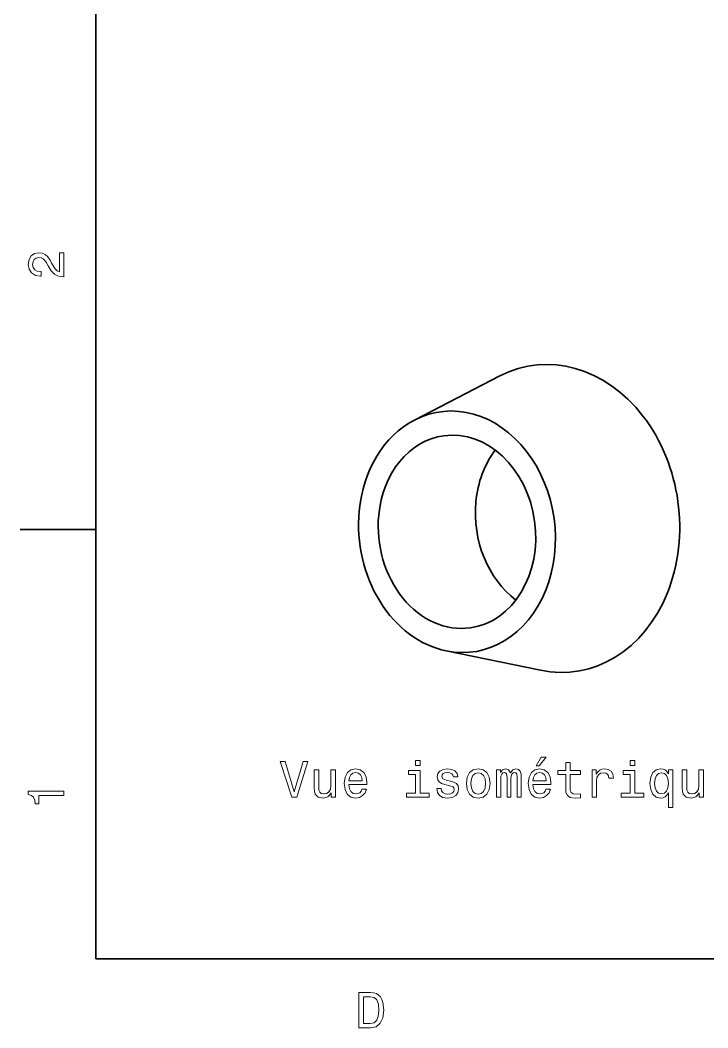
# Model space of a CAD drawing. Extents: x 0 to 297, y 0 to 210.
# Drawn here: x 2.5 to 70.6, y 3.2 to 103 of the extents above; entities that cross this region are included whole.
import ezdxf

# ---------------------------------------------------------------- set-up
doc = ezdxf.new("R2010")
doc.units = 0

msp = doc.modelspace()

# ---------------------------------------------------------------- linework, layer by layer
at = {"color": 7, "lineweight": 35}
for p, q in [((10, 200), (10, 10)), ((10, 10), (287, 10))]:
    msp.add_line(p, q, dxfattribs=at)
at = {"color": 7, "lineweight": 35, "ltscale": 0.238077}
for p, q in [((41.531441, 63.353146), (49.993382, 67.721718)), ((44.680347, 40.492317), (54.008232, 38.574158))]:
    msp.add_line(p, q, dxfattribs=at)
at = {"color": 7, "lineweight": 35, "ltscale": 0.1875}
msp.add_line((10, 52.5), (2.5, 52.5), dxfattribs=at)
at = {"color": 7, "lineweight": 13}
for points in [[(6.833213, 77.519447), (6.833213, 79.925072), (6.399496, 79.925072), (6.399496, 78.023773), (6.162464, 78.129684), (5.965778, 78.311241), (5.607709, 78.871033), (5.456412, 79.168587), (5.239553, 79.501442), (4.987392, 79.738472), (4.689842, 79.874641), (4.351945, 79.925072), (3.928314, 79.839333), (3.595461, 79.602303), (3.383646, 79.239189), (3.307997, 78.770172), (3.393732, 78.286018), (3.630764, 77.91787), (4.009006, 77.680832), (4.508286, 77.600143), (4.578891, 77.600143), (4.578891, 78.059074), (4.538545, 78.059074), (4.195605, 78.104462), (3.943444, 78.240631), (3.782061, 78.457489), (3.726585, 78.744957), (3.777017, 79.03746), (3.903098, 79.254318), (4.099784, 79.395531), (4.346902, 79.445961), (4.578891, 79.41066), (4.775577, 79.314842), (4.947046, 79.153458), (5.098343, 78.931557), (5.259727, 78.634003), (5.572406, 78.139771), (5.90526, 77.791786), (6.308718, 77.585014), (6.818084, 77.519447)], [(53.573875, 29.097691), (53.871422, 29.097691), (54.572433, 29.95504), (54.078194, 29.95504)], [(30.511192, 29.526365), (29.633671, 26.545818), (28.730934, 29.526365), (28.251827, 29.526365), (29.38151, 26.021322), (29.885832, 26.021322), (30.990299, 29.526365)], [(42.105576, 29.642361), (41.636555, 29.642361), (41.636555, 29.138037), (42.105576, 29.138037)], [(56.509033, 28.260515), (56.509033, 26.903887), (56.539291, 26.465126), (56.680504, 26.162533), (56.962921, 25.986019), (57.442028, 25.925501), (57.966522, 25.950718), (57.966522, 26.334002), (57.583237, 26.303743), (57.235256, 26.34409), (57.048656, 26.470169), (56.967964, 26.681986), (56.952835, 26.979536), (56.952835, 28.260515), (57.966522, 28.260515), (57.966522, 28.638758), (56.952835, 28.638758), (56.952835, 29.430544), (56.509033, 29.430544), (56.509033, 28.638758), (55.742462, 28.638758), (55.742462, 28.260515)], [(63.357735, 29.642361), (62.88871, 29.642361), (62.88871, 29.138037), (63.357735, 29.138037)], [(33.713642, 28.729536), (33.269836, 28.729536), (33.269836, 27.166136), (33.219406, 26.803022), (33.073151, 26.540775), (32.846207, 26.379391), (32.548656, 26.328959), (32.311626, 26.369305), (32.160328, 26.490343), (32.074593, 26.697115), (32.05442, 26.989622), (32.05442, 28.729536), (31.610617, 28.729536), (31.610617, 26.949276), (31.625746, 26.591208), (31.721567, 26.293657), (32.014076, 26.021322), (32.483093, 25.925501), (32.735256, 25.960804), (32.952114, 26.051582), (33.138714, 26.207922), (33.290012, 26.434868), (33.290012, 26.021322), (33.713642, 26.021322)], [(35.050098, 27.246826), (36.825314, 27.246826), (36.830357, 27.453598), (36.749664, 28.033569), (36.527763, 28.467287), (36.174736, 28.729536), (35.705719, 28.825357), (35.246784, 28.724493), (34.893757, 28.442072), (34.666813, 27.983137), (34.586121, 27.377951), (34.66177, 26.757633), (34.888714, 26.303743), (35.236698, 26.021322), (35.69059, 25.925501), (36.083961, 25.991062), (36.406727, 26.162533), (36.643757, 26.434868), (36.779926, 26.797979), (36.341164, 26.797979), (36.250385, 26.596251), (36.119263, 26.444954), (35.746063, 26.323915), (35.458599, 26.379391), (35.241741, 26.555904), (35.100529, 26.843369), (35.050098, 27.231697)], [(35.050098, 27.620026), (35.105576, 27.968008), (35.241741, 28.225212), (35.448513, 28.381554), (35.720848, 28.437029), (35.988136, 28.381554), (36.194912, 28.225212), (36.320992, 27.968008), (36.366379, 27.620026)], [(42.090443, 26.394522), (42.090443, 28.638758), (40.950676, 28.638758), (40.950676, 28.260515), (41.646641, 28.260515), (41.646641, 26.394522), (40.738861, 26.394522), (40.738861, 26.021322), (43.008312, 26.021322), (43.008312, 26.394522)], [(45.096207, 27.599854), (44.667534, 27.700718), (44.349808, 27.816711), (44.243904, 28.053743), (44.274162, 28.220169), (44.38007, 28.341208), (44.551537, 28.416855), (44.798656, 28.447115), (45.03569, 28.416855), (45.22229, 28.326077), (45.343327, 28.189911), (45.393761, 28.008354), (45.827477, 28.008354), (45.827477, 28.01844), (45.751827, 28.346251), (45.545055, 28.603455), (45.22229, 28.764839), (44.798656, 28.825357), (44.369984, 28.764839), (44.057304, 28.598412), (43.860619, 28.351294), (43.800098, 28.038612), (43.84549, 27.736019), (43.986698, 27.524204), (44.218685, 27.372908), (44.55658, 27.267), (45.050819, 27.145962), (45.353413, 27.019882), (45.434105, 26.919016), (45.464363, 26.767719), (45.418976, 26.581121), (45.297935, 26.439911), (45.10125, 26.349133), (44.839005, 26.318872), (44.561626, 26.349133), (44.359894, 26.45504), (44.223732, 26.626509), (44.168251, 26.863541), (43.739578, 26.863541), (43.810184, 26.460083), (44.016956, 26.167576), (44.344765, 25.991062), (44.798656, 25.925501), (45.27272, 25.991062), (45.620705, 26.167576), (45.83252, 26.449997), (45.908165, 26.818151), (45.852692, 27.135876), (45.69635, 27.352734), (45.439148, 27.493944)], [(46.674736, 27.372908), (46.755432, 26.757633), (46.987419, 26.303743), (47.355576, 26.021322), (47.849808, 25.925501), (48.339005, 26.021322), (48.707161, 26.2987), (48.939148, 26.75259), (49.024879, 27.372908), (48.939148, 27.98818), (48.707161, 28.447115), (48.339005, 28.724493), (47.849808, 28.825357), (47.355576, 28.724493), (46.987419, 28.442072), (46.755432, 27.98818)], [(47.128628, 27.377951), (47.174019, 27.831841), (47.315228, 28.159651), (47.542175, 28.36138), (47.849808, 28.431986), (48.152405, 28.36138), (48.379349, 28.164694), (48.520561, 27.831841), (48.570992, 27.377951), (48.520561, 26.919016), (48.379349, 26.586164), (48.152405, 26.384434), (47.849808, 26.318872), (47.542175, 26.384434), (47.315228, 26.586164), (47.174019, 26.919016)], [(49.665375, 26.021322), (50.073875, 26.021322), (50.073875, 27.831841), (50.099091, 28.104176), (50.17474, 28.300861), (50.290733, 28.416855), (50.442032, 28.462244), (50.563068, 28.421898), (50.643761, 28.321033), (50.684105, 28.149565), (50.699234, 27.922619), (50.699234, 26.021322), (51.08252, 26.021322), (51.08252, 27.831841), (51.107735, 28.099133), (51.183384, 28.295818), (51.30442, 28.416855), (51.455719, 28.462244), (51.576756, 28.421898), (51.657448, 28.321033), (51.707878, 27.922619), (51.707878, 26.021322), (52.116383, 26.021322), (52.116383, 27.892361), (52.091164, 28.280689), (52.010475, 28.578239), (51.849091, 28.759794), (51.586845, 28.825357), (51.279205, 28.724493), (51.042175, 28.431986), (50.855576, 28.719448), (50.542892, 28.825357), (50.255432, 28.724493), (50.058746, 28.442072), (50.058746, 28.729536), (49.665375, 28.729536)], [(53.266235, 27.246826), (55.041451, 27.246826), (55.046494, 27.453598), (54.965805, 28.033569), (54.743904, 28.467287), (54.390877, 28.729536), (53.921856, 28.825357), (53.462921, 28.724493), (53.109898, 28.442072), (52.88295, 27.983137), (52.802261, 27.377951), (52.877907, 26.757633), (53.104851, 26.303743), (53.452835, 26.021322), (53.906727, 25.925501), (54.300098, 25.991062), (54.622864, 26.162533), (54.859898, 26.434868), (54.996063, 26.797979), (54.557304, 26.797979), (54.466522, 26.596251), (54.335403, 26.444954), (53.962204, 26.323915), (53.674736, 26.379391), (53.457878, 26.555904), (53.316669, 26.843369), (53.266235, 27.231697)], [(53.266235, 27.620026), (53.321712, 27.968008), (53.457878, 28.225212), (53.66465, 28.381554), (53.936989, 28.437029), (54.204277, 28.381554), (54.411049, 28.225212), (54.537132, 27.968008), (54.58252, 27.620026)], [(59.116379, 26.021322), (59.560181, 26.021322), (59.560181, 27.569593), (59.605572, 27.942793), (59.741737, 28.210083), (59.963642, 28.371466), (60.261192, 28.426941), (60.483093, 28.39164), (60.649521, 28.290775), (60.750381, 28.119305), (60.78569, 27.887316), (61.234535, 27.887316), (61.174019, 28.295818), (61.007591, 28.588326), (60.730209, 28.764839), (60.351967, 28.825357), (60.094765, 28.785011), (59.872864, 28.684147), (59.676178, 28.512676), (59.519836, 28.280689), (59.519836, 28.729536), (59.116379, 28.729536)], [(63.342606, 26.394522), (63.342606, 28.638758), (62.202835, 28.638758), (62.202835, 28.260515), (62.898796, 28.260515), (62.898796, 26.394522), (61.99102, 26.394522), (61.99102, 26.021322), (64.260468, 26.021322), (64.260468, 26.394522)], [(66.686264, 28.310947), (66.529922, 28.537893), (66.353409, 28.699276), (66.146637, 28.790054), (65.909607, 28.825357), (65.480934, 28.724493), (65.148079, 28.442072), (64.931221, 27.98818), (64.855568, 27.377951), (64.931221, 26.762676), (65.148079, 26.308786), (65.480934, 26.021322), (65.909607, 25.925501), (66.146637, 25.955761), (66.348366, 26.041494), (66.524879, 26.197836), (66.686264, 26.434868), (66.686264, 24.97233), (67.130066, 24.97233), (67.130066, 28.729536), (66.686264, 28.729536)], [(65.309464, 27.377951), (65.354851, 27.826797), (65.496063, 28.154608), (65.707878, 28.356337), (65.985252, 28.426941), (66.277763, 28.356337), (66.499664, 28.159651), (66.630783, 27.831841), (66.681221, 27.377951), (66.630783, 26.919016), (66.499664, 26.591208), (66.277763, 26.389479), (65.985252, 26.323915), (65.707878, 26.389479), (65.496063, 26.591208), (65.354851, 26.924061)], [(70.145912, 28.729536), (69.70211, 28.729536), (69.70211, 27.166136), (69.65168, 26.803022), (69.505424, 26.540775), (69.278481, 26.379391), (68.980927, 26.328959), (68.743896, 26.369305), (68.592598, 26.490343), (68.506866, 26.697115), (68.486694, 26.989622), (68.486694, 28.729536), (68.042892, 28.729536), (68.042892, 26.949276), (68.058022, 26.591208), (68.153839, 26.293657), (68.44635, 26.021322), (68.915367, 25.925501), (69.167526, 25.960804), (69.384392, 26.051582), (69.570984, 26.207922), (69.722282, 26.434868), (69.722282, 26.021322), (70.145912, 26.021322)], [(6.833213, 26.159222), (6.833213, 26.618156), (3.307997, 26.618156), (3.307997, 26.275217), (3.615634, 26.184439), (3.822406, 26.002882), (3.943444, 25.725506), (3.98379, 25.34222), (4.341859, 25.34222), (4.341859, 26.159222)], [(37.194958, 6.666787), (36.029972, 6.666787), (36.029972, 3.166787), (37.194958, 3.166787), (37.744667, 3.277738), (38.153168, 3.615634), (38.405331, 4.165346), (38.496109, 4.916787), (38.415417, 5.683357), (38.314552, 5.985951), (38.173344, 6.228026), (37.764839, 6.555836), (37.497551, 6.636527)], [(37.159653, 6.248199), (37.542938, 6.17255), (37.805187, 5.940562), (37.961525, 5.527017), (38.011959, 4.916787), (37.956482, 4.326729), (37.800144, 3.913184), (37.532852, 3.666066), (37.159653, 3.585375), (36.498989, 3.585375), (36.498989, 6.248199)]]:
    msp.add_lwpolyline(points, close=True, dxfattribs=at)
at = {"color": 7, "lineweight": 35}
for centre, major_axis, start_param, end_param in [((55.366856, 53.611584), (-2.087742, 15.156887), 2.863309453, 6.561469357), ((45.745934, 52.286377), (-1.637444, 11.88776), 2.863309453, 6.561469357), ((45.745934, 52.286377), (-1.637444, 11.88776), 0.27828405, 1.288120945), ((45.745934, 52.286377), (-1.309956, 9.510204), 3.141578174, 6.283170827), ((45.745934, 52.286377), (-1.309956, 9.510204), 6.283170827, 7.571306252), ((55.366856, 53.611584), (-1.309956, 9.510204), 0.67600695, 1.288120945), ((55.366856, 53.611584), (-1.309956, 9.510204), 1.288120945, 2.465633532), ((45.745934, 52.286377), (-1.637444, 11.88776), 1.288120945, 2.863309453), ((45.745934, 52.286377), (-1.309956, 9.510204), 1.288120945, 3.141578174)]:
    msp.add_ellipse(centre, major_axis=major_axis, ratio=0.80843, start_param=start_param, end_param=end_param, dxfattribs=at)

doc.saveas('drawing.dxf')
